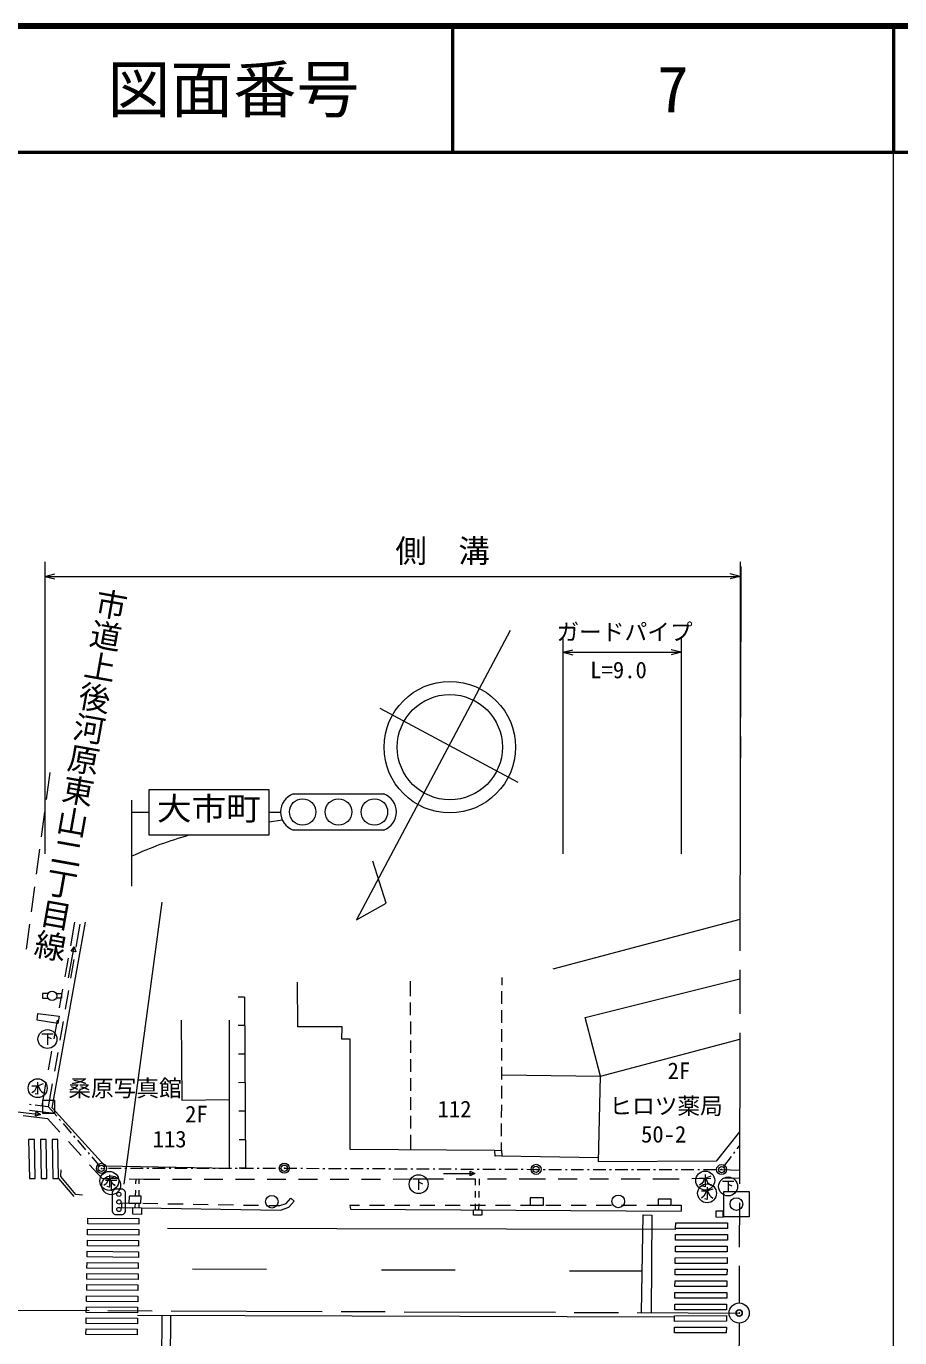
# Model space of a CAD drawing. Units: millimetres, scale not verified. Extents: x 40000 to 680000, y 20000 to 380000.
# Drawn here: x 510178 to 579500, y 275942 to 380000 of the extents above; entities that cross this region are included whole.
import ezdxf
from ezdxf.enums import TextEntityAlignment as Align

# ---------------------------------------------------------------- set-up
doc = ezdxf.new("R2010")
doc.units = ezdxf.units.MM
doc.header["$LTSCALE"] = 1000
doc.header["$PDMODE"] = 32
doc.header["$PDSIZE"] = 500
doc.linetypes.add('CHAIN', pattern=[18.5, 12, -1.5, 3.5, -1.5])
for name, color, linetype, lineweight in [('M-BGD', 7, 'Continuous', 13), ('M-BGD-EXST', 7, 'Continuous', 13), ('M-BMK', 2, 'CHAIN', 13), ('M-BMK-OTRS', 5, 'Continuous', 13), ('M-BMK-ROW', 30, 'Continuous', 13), ('M-BMK-SRVR', 3, 'Continuous', 13), ('M-STR-HTXT', 7, 'Continuous', 13), ('M-STR-STRC', 7, 'Continuous', 13), ('M-TTL', 2, 'Continuous', 140), ('M-TTL-BAND', 7, 'Continuous', 13), ('M-TTL-LINE', 7, 'Continuous', 50)]:
    doc.layers.add(name, color=color, linetype=linetype, lineweight=lineweight)
for name, color, linetype in [('M-BMK-HTXT', 7, 'Continuous'), ('M-OTRS', 6, 'Continuous'), ('M-TTL-TXT', 7, 'Continuous')]:
    doc.layers.add(name, color=color, linetype=linetype)
doc.styles.add('@ＭＳ ゴシック', font='')
doc.styles.add('ＭＳ ゴシック', font='')
doc.styles.get('@ＭＳ ゴシック').set_extended_font_data('@MS Gothic')
doc.styles.get('ＭＳ ゴシック').set_extended_font_data('MS Gothic')

msp = doc.modelspace()

# ---------------------------------------------------------------- linework, layer by layer
at = {"layer": 'M-BGD'}
for p, q in [((511792, 318662), (512074, 320785)), ((511396, 315688), (511660, 317671)), ((511001, 312715), (511265, 314697)), ((510605, 309741), (510869, 311723)), ((551987, 305214), (566822, 309166)), ((510210, 306767), (510473, 308750)), ((512248, 294186), (514884, 308916)), ((514019, 308924), (513684, 307051)), ((514152, 306940), (514468, 308767)), ((513508, 306066), (513243, 304590)), ((513544, 304498), (513986, 306959)), ((513725, 304477), (513981, 305955)), ((513736, 306623), (513986, 306959)), ((514105, 306556), (513736, 306623)), ((513986, 306959), (514105, 306556)), ((540652, 304233), (540655, 303040)), ((547935, 303931), (547937, 304533)), ((511907, 303251), (511482, 303251)), ((511482, 303251), (511482, 302876)), ((511482, 302876), (511907, 302876)), ((512556, 303251), (512982, 303251)), ((512982, 302876), (512556, 302876)), ((513067, 303605), (512803, 302129)), ((512982, 303251), (512982, 302876)), ((513299, 302013), (513554, 303491)), ((527493, 302973), (526993, 302970)), ((527493, 302973), (527582, 289394)), ((547931, 302431), (547934, 303431)), ((540656, 302540), (540659, 301540)), ((547927, 300931), (547930, 301931)), ((512627, 301144), (512363, 299668)), ((512872, 299550), (513128, 301028)), ((540660, 301040), (540663, 300040)), ((527508, 300710), (527008, 300706)), ((547923, 299431), (547926, 300431)), ((512187, 298683), (511923, 297207)), ((540664, 299540), (540667, 298540)), ((547919, 297931), (547922, 298931)), ((555744, 296692), (566802, 299640)), ((512445, 297087), (512701, 298565)), ((527522, 298447), (527022, 298443)), ((540668, 298040), (540670, 297040)), ((547915, 296431), (547918, 297431)), ((547916, 296792), (555744, 296692)), ((511747, 296222), (511412, 294349)), ((511958, 294274), (512275, 296101)), ((527537, 296184), (527037, 296180)), ((540672, 296540), (540674, 295540)), ((547911, 294931), (547914, 295931)), ((540675, 295040), (540678, 294040)), ((508838, 293949), (511321, 293661)), ((509937, 293589), (511874, 293345)), ((510435, 294005), (512403, 293755)), ((510927, 293518), (510970, 293890)), ((511321, 293661), (510927, 293518)), ((510970, 293890), (511321, 293661)), ((512248, 294186), (516420, 289589)), ((527552, 293920), (527052, 293917)), ((540679, 293540), (540682, 292540)), ((547907, 293431), (547910, 294431)), ((511874, 293345), (512850, 292268)), ((547903, 291931), (547906, 292931)), ((513521, 291527), (514529, 290415)), ((527567, 291657), (527067, 291654)), ((540683, 292040), (540686, 290847)), ((547900, 290829), (547902, 291431)), ((547919, 290374), (555592, 290258)), ((515200, 289674), (516176, 288598)), ((527582, 289394), (527082, 289391)), ((527582, 289394), (527082, 289391)), ((565362, 289286), (566779, 289251)), ((512743, 288587), (513950, 287163)), ((512916, 288734), (512960, 289263)), ((514123, 287310), (512916, 288734)), ((516176, 288598), (517340, 288575)), ((518340, 288555), (519504, 288532)), ((518866, 288545), (518856, 288154)), ((519120, 288540), (519119, 288149)), ((519504, 288532), (520792, 288532)), ((521792, 288533), (523292, 288533)), ((524292, 288534), (525792, 288534)), ((526792, 288535), (528292, 288535)), ((529292, 288535), (530792, 288536)), ((531792, 288536), (533292, 288537)), ((534292, 288537), (535792, 288538)), ((536792, 288538), (538292, 288539)), ((539292, 288539), (540792, 288540)), ((541792, 288540), (543292, 288541)), ((543287, 288988), (545787, 288979)), ((544292, 288541), (545792, 288541)), ((545411, 288793), (545413, 289168)), ((545787, 288979), (545411, 288793)), ((545413, 289168), (545787, 288979)), ((545806, 288541), (545804, 288063)), ((546120, 288542), (546111, 288062)), ((546792, 288542), (548292, 288542)), ((549292, 288543), (550580, 288543)), ((550580, 288543), (551398, 288543)), ((552398, 288543), (553898, 288543)), ((554898, 288543), (556398, 288543)), ((557398, 288543), (558898, 288543)), ((559898, 288543), (560715, 288543)), ((560715, 288543), (561997, 288562)), ((562997, 288577), (564496, 288599)), ((565496, 288614), (566778, 288633)), ((514652, 287266), (514123, 287310)), ((517030, 285922), (517030, 287522)), ((517830, 287721), (517230, 287722)), ((518030, 287521), (518030, 285921)), ((518844, 287655), (518832, 287155)), ((519116, 287649), (519114, 287149)), ((545802, 287563), (545800, 287063)), ((546102, 287562), (546093, 287062)), ((565536, 285547), (565536, 287547)), ((565536, 287547), (567536, 287547)), ((567536, 287547), (567536, 285547)), ((517746, 286643), (517740, 286283)), ((517746, 286643), (518623, 286627)), ((518819, 286655), (518810, 286265)), ((519112, 286649), (519110, 286259)), ((519422, 286613), (520622, 286592)), ((521422, 286578), (522622, 286558)), ((523422, 286544), (524622, 286523)), ((525421, 286509), (526621, 286488)), ((527421, 286474), (528621, 286453)), ((529421, 286439), (530297, 286424)), ((530297, 286424), (530802, 286604)), ((530802, 286604), (531176, 287016)), ((531176, 287016), (531442, 286775)), ((535872, 286466), (536615, 286466)), ((535872, 286466), (535900, 286141)), ((537415, 286466), (538615, 286467)), ((539415, 286467), (540615, 286467)), ((541415, 286468), (542615, 286468)), ((543415, 286468), (544615, 286469)), ((545415, 286469), (546615, 286469)), ((545798, 286563), (545796, 286085)), ((546084, 286563), (546075, 286083)), ((547415, 286470), (548615, 286470)), ((549415, 286470), (550615, 286471)), ((551415, 286471), (552615, 286471)), ((553415, 286472), (554615, 286472)), ((555415, 286472), (556615, 286473)), ((557415, 286473), (558615, 286473)), ((559415, 286474), (560615, 286474)), ((561415, 286474), (562157, 286474)), ((562157, 286474), (562154, 285993)), ((517230, 285722), (517830, 285721)), ((535900, 286141), (562154, 285993)), ((567536, 285547), (565536, 285547))]:
    msp.add_line(p, q, dxfattribs=at)
for points in [[(547361, 290807), (535892, 290875), (535875, 299629), (535224, 299629), (535257, 300607), (531730, 300618), (531709, 304165)], [(566786, 292281), (564937, 289956), (555584, 289894), (555744, 296692), (554540, 301359), (566812, 304426)], [(516420, 289589), (526317, 289393), (526312, 301152)], [(522464, 301136), (522526, 294806), (526314, 294847)], [(517740, 286283), (530356, 286063), (531008, 286295), (531442, 286775)]]:
    msp.add_lwpolyline(points, dxfattribs=at)
for points in [[(512781, 301455), (512691, 300873), (511040, 301129), (511112, 301677)], [(547361, 290807), (547900, 290829), (547919, 290374), (547380, 290351)], [(518331, 286632), (519285, 286616), (519294, 287172), (518341, 287189)], [(518641, 286268), (519330, 286256), (519321, 285734), (518632, 285746)], [(550157, 286471), (551226, 286471), (551226, 287037), (550157, 287036)], [(560326, 286474), (561370, 286474), (561369, 286949), (560326, 286949)], [(545673, 286086), (546342, 286082), (546340, 285662), (545671, 285666)], [(564908, 285534), (565477, 285524), (565485, 285983), (564916, 285993)]]:
    msp.add_lwpolyline(points, close=True, dxfattribs=at)
for centre, radius in [((512232, 303064), 375), ((517530, 287321), 167), ((529667, 286737), 500), ((557158, 286764), 500), ((517530, 286721), 167), ((517530, 286121), 167), ((566536, 286547), 500)]:
    msp.add_circle(centre, radius, dxfattribs=at)
for centre, radius, start, end in [((517325, 287427), 310, 107.80317, 162.1643), ((517741, 287432), 302, 17.10934, 72.85813), ((517331, 286023), 318, 198.55396, 251.4135), ((517727, 286025), 320, 288.78031, 341.18715)]:
    msp.add_arc(centre, radius, start, end, dxfattribs=at)
at = {"layer": 'M-BGD-EXST'}
for p, q in [((511411, 300056), (512311, 300056)), ((511861, 300056), (511861, 299193)), ((511861, 299831), (512161, 299681)), ((510636, 295932), (511011, 295932)), ((510936, 295707), (510824, 295520)), ((511011, 295932), (510936, 295707)), ((511086, 296232), (511086, 295257)), ((511536, 296082), (511124, 295932)), ((511124, 295932), (511274, 295595)), ((511274, 295595), (511386, 295482)), ((510824, 295520), (510636, 295370)), ((511086, 295257), (510899, 295295)), ((511386, 295482), (511536, 295370)), ((516324, 288574), (516699, 288574)), ((516471, 288453), (517371, 288453)), ((516624, 288349), (516511, 288162)), ((516699, 288574), (516624, 288349)), ((516774, 288874), (516774, 287899)), ((517224, 288724), (516811, 288574)), ((516811, 288574), (516961, 288237)), ((516921, 288453), (516921, 287591)), ((540870, 288542), (541770, 288542)), ((541320, 288542), (541320, 287679)), ((541320, 288317), (541620, 288167)), ((563612, 288604), (563987, 288604)), ((563912, 288379), (563799, 288191)), ((563987, 288604), (563912, 288379)), ((564062, 288904), (564062, 287929)), ((564512, 288754), (564099, 288604)), ((564099, 288604), (564249, 288266)), ((564249, 288266), (564362, 288154)), ((565427, 288361), (566327, 288361)), ((565877, 288361), (565877, 287499)), ((516511, 288162), (516324, 288012)), ((516774, 287899), (516586, 287937)), ((516921, 288228), (517221, 288078)), ((516961, 288237), (517074, 288124)), ((517074, 288124), (517224, 288012)), ((563799, 288191), (563612, 288041)), ((563758, 287593), (564133, 287593)), ((564062, 287929), (563874, 287966)), ((564058, 287368), (563945, 287180)), ((564133, 287593), (564058, 287368)), ((564208, 287893), (564208, 286918)), ((564658, 287743), (564245, 287593)), ((564245, 287593), (564395, 287255)), ((564362, 288154), (564512, 288041)), ((564395, 287255), (564508, 287143)), ((565877, 288136), (566177, 287986)), ((563945, 287180), (563758, 287030)), ((564208, 286918), (564020, 286955)), ((564508, 287143), (564658, 287030))]:
    msp.add_line(p, q, dxfattribs=at)
for centre in [(511861, 299643), (511086, 295745), (516774, 288387), (516921, 288041), (541320, 288129), (564062, 288416), (565877, 287949), (564208, 287405)]:
    msp.add_circle(centre, 750, dxfattribs=at)
at = {"layer": 'M-BMK'}
for p, q in [((566882, 337144), (566757, 278705)), ((566745, 277105), (566645, 254096))]:
    msp.add_line(p, q, dxfattribs=at)
msp.add_lwpolyline([(66272, 280761), (166309, 280309), (266216, 279454), (343192, 279028), (366214, 278940), (466168, 278307), (566755, 277905)], dxfattribs=at)
at = {"layer": 'M-BMK-OTRS'}
msp.add_line((521398, 284640), (561726, 284549), dxfattribs=at)
at = {"layer": 'M-BMK-ROW'}
for p, q in [((510430, 294483), (510579, 294463)), ((512458, 294774), (511458, 294774)), ((511458, 294774), (511458, 293774)), ((512458, 293774), (512458, 294774)), ((510876, 294422), (511867, 294287)), ((511458, 293774), (512458, 293774)), ((511958, 294274), (512609, 293515)), ((512804, 293287), (512902, 293173)), ((513097, 292945), (513747, 292186)), ((513943, 291958), (514040, 291844)), ((514235, 291616), (514886, 290857)), ((515081, 290629), (515179, 290515)), ((565543, 289526), (566147, 290323)), ((566328, 290562), (566418, 290682)), ((566600, 290921), (566783, 291163)), ((515374, 290287), (516024, 289528)), ((516259, 289385), (516409, 289386)), ((516709, 289386), (517709, 289387)), ((518009, 289387), (518159, 289387)), ((518459, 289387), (519459, 289388)), ((519759, 289388), (519909, 289388)), ((520209, 289389), (521209, 289389)), ((521509, 289390), (521659, 289390)), ((521959, 289390), (522959, 289391)), ((523259, 289391), (523409, 289391)), ((523709, 289391), (524709, 289392)), ((525009, 289392), (525159, 289392)), ((525459, 289393), (526459, 289393)), ((526759, 289394), (526909, 289394)), ((527209, 289394), (528209, 289395)), ((528509, 289395), (528659, 289395)), ((528959, 289395), (529959, 289396)), ((530259, 289396), (530409, 289396)), ((530662, 289397), (531662, 289392)), ((531962, 289391), (532112, 289390)), ((532412, 289388), (533412, 289384)), ((533712, 289382), (533862, 289382)), ((534162, 289380), (535162, 289376)), ((535462, 289374), (535612, 289374)), ((535912, 289372), (536912, 289368)), ((537212, 289366), (537362, 289366)), ((537662, 289364), (538662, 289360)), ((538962, 289358), (539112, 289357)), ((539412, 289356), (540412, 289351)), ((540712, 289350), (540862, 289349)), ((541162, 289348), (542162, 289343)), ((542462, 289342), (542612, 289341)), ((542912, 289340), (543912, 289335)), ((544212, 289334), (544362, 289333)), ((544662, 289332), (545662, 289327)), ((545962, 289326), (546112, 289325)), ((546412, 289324), (547412, 289319)), ((547712, 289318), (547862, 289317)), ((548162, 289316), (549162, 289311)), ((549462, 289310), (549612, 289309)), ((549912, 289308), (550639, 289304)), ((550639, 289304), (550912, 289304)), ((551212, 289304), (551362, 289303)), ((551662, 289303), (552662, 289302)), ((552962, 289301), (553112, 289301)), ((553412, 289301), (554412, 289300)), ((554712, 289299), (554862, 289299)), ((555162, 289299), (556162, 289297)), ((556462, 289297), (556612, 289297)), ((556912, 289297), (557912, 289295)), ((558212, 289295), (558362, 289295)), ((558662, 289294), (559662, 289293)), ((559962, 289293), (560112, 289293)), ((560412, 289292), (561412, 289291)), ((561712, 289291), (561862, 289291)), ((562162, 289290), (563162, 289289)), ((563462, 289289), (563612, 289288)), ((563912, 289288), (564912, 289287)), ((565212, 289286), (565362, 289286)), ((565362, 289286), (565362, 289287))]:
    msp.add_line(p, q, dxfattribs=at)
for centre in [(516146, 289385), (530662, 289397), (550639, 289304), (565362, 289286)]:
    msp.add_circle(centre, 400, dxfattribs=at)
for p in [(516146, 289385), (530662, 289397), (550639, 289304), (565362, 289286)]:
    msp.add_point(p, dxfattribs=at)
at = {"layer": 'M-BMK-SRVR'}
for p, q in [((548587, 332060), (536391, 309098)), ((549227, 320007), (538270, 325870)), ((538750, 310418), (537695, 313743)), ((536391, 309098), (538750, 310418))]:
    msp.add_line(p, q, dxfattribs=at)
for centre, radius in [((543795, 322801), 5217), ((543795, 322801), 4174), ((566755, 277905), 800), ((566755, 277905), 800)]:
    msp.add_circle(centre, radius, dxfattribs=at)
at = {"layer": 'M-OTRS'}
msp.add_point((566755, 277905), dxfattribs=at)
at = {"layer": 'M-STR-HTXT'}
for p, q in [((511649, 337515), (511649, 314327)), ((566844, 337515), (566844, 314327)), ((511649, 336347), (512449, 336547)), ((511649, 336347), (566844, 336347)), ((511649, 336347), (512449, 336147)), ((566844, 336347), (566044, 336547)), ((566844, 336347), (566044, 336147)), ((552754, 331427), (552754, 314327)), ((562165, 331427), (562165, 314327)), ((552754, 330327), (553554, 330527)), ((552754, 330327), (562165, 330327)), ((552754, 330327), (553554, 330127)), ((562165, 330327), (561365, 330527)), ((562165, 330327), (561365, 330127)), ((517946, 288136), (520956, 310490))]:
    msp.add_line(p, q, dxfattribs=at)
at = {"layer": 'M-STR-STRC'}
for p, q in [((518552, 311776), (518552, 318595)), ((519926, 315806), (519926, 319446)), ((519926, 319446), (529421, 319446)), ((529421, 319446), (529421, 315806)), ((531368, 319095), (538553, 319095)), ((519926, 317626), (518552, 317626)), ((530368, 317626), (529421, 317626)), ((530510, 317016), (529421, 316860)), ((529421, 315806), (519926, 315806)), ((538553, 316222), (531368, 316222)), ((523371, 281406), (529252, 281374)), ((538375, 281342), (544224, 281342)), ((553284, 281247), (554015, 281247)), ((554015, 281247), (559063, 281241)), ((519015, 277725), (561632, 277613))]:
    msp.add_line(p, q, dxfattribs=at)
for points in [[(510372, 291670), (510436, 288575), (510886, 288577), (510822, 291672)], [(511300, 291675), (511364, 288580), (511814, 288582), (511750, 291677)], [(512228, 291680), (512293, 288584), (512743, 288587), (512679, 291682)], [(515062, 285441), (519125, 285412), (519118, 284962), (515055, 284991)], [(515048, 284561), (519112, 284532), (519105, 284082), (515042, 284111)], [(561707, 284133), (565825, 284139), (565820, 283689), (561702, 283683)], [(561718, 285054), (565836, 285059), (565830, 284609), (561712, 284604)], [(515035, 283681), (519098, 283652), (519092, 283203), (515028, 283231)], [(561696, 283213), (565814, 283219), (565809, 282769), (561691, 282763)], [(515022, 282801), (519085, 282773), (519078, 282323), (515015, 282351)], [(561686, 282293), (565804, 282298), (565798, 281848), (561681, 281843)], [(514995, 281041), (519058, 281013), (519051, 280563), (514988, 280591)], [(515008, 281921), (519072, 281893), (519065, 281443), (515001, 281471)], [(561675, 281373), (565793, 281378), (565788, 280928), (561670, 280923)], [(514982, 280161), (519045, 280133), (519038, 279683), (514975, 279711)], [(561665, 280452), (565782, 280458), (565777, 280008), (561659, 280002)], [(514968, 279281), (519031, 279253), (519025, 278803), (514961, 278831)], [(561654, 279532), (565772, 279538), (565767, 279088), (561649, 279082)], [(514955, 278401), (519018, 278373), (519011, 277923), (514948, 277951)], [(561643, 278612), (565761, 278617), (565756, 278167), (561638, 278162)], [(514941, 277521), (519005, 277493), (518998, 277043), (514935, 277071)], [(561633, 277692), (565751, 277697), (565745, 277247), (561627, 277242)], [(514928, 276641), (518991, 276613), (518985, 276163), (514921, 276191)], [(561622, 276771), (565740, 276777), (565735, 276327), (561617, 276321)]]:
    msp.add_lwpolyline(points, close=True, dxfattribs=at)
for points in [[(559014, 277936), (559130, 285686), (559837, 285662), (559784, 277933)], [(520932, 277720), (520898, 270198), (521592, 270230), (521641, 277718)]]:
    msp.add_lwpolyline(points, dxfattribs=at)
for centre in [(532114, 317659), (534960, 317659), (537807, 317659)]:
    msp.add_circle(centre, 1050, dxfattribs=at)
for centre, radius, start, end in [((531900, 317659), 1532, 110.30547, 249.69453), ((538021, 317659), 1532, 290.30547, 69.69453), ((531210, 286590), 30323, 105.52986, 114.67264)]:
    msp.add_arc(centre, radius, start, end, dxfattribs=at)
at = {"layer": 'M-TTL'}
msp.add_line((680000, 380000), (40000, 380000), dxfattribs=at)
at = {"layer": 'M-TTL-BAND'}
msp.add_line((579000, 20000), (579000, 370000), dxfattribs=at)
at = {"layer": 'M-TTL-LINE'}
for p, q in [((543997, 380000), (543997, 370000)), ((579000, 380000), (579000, 370000)), ((40000, 370000), (680000, 370000))]:
    msp.add_line(p, q, dxfattribs=at)

# ---------------------------------------------------------------- texts
at = {"layer": 'M-BGD', "style": 'ＭＳ ゴシック'}
for s, p in [('2F', (561974, 297124)), ('桑原写真館', (518016, 295742)), ('ヒロツ薬局', (560954, 294331)), ('2F', (523684, 293689))]:
    msp.add_text(s, height=1320, dxfattribs=at).set_placement(p, align=Align.MIDDLE_CENTER)
at = {"layer": 'M-BMK-HTXT', "style": '@ＭＳ ゴシック'}
msp.add_text('市道上後河原東山二丁目線', height=1833, rotation=259.882, dxfattribs=at).set_placement((513049, 320846), align=Align.BOTTOM_CENTER)
at = {"layer": 'M-BMK-HTXT', "style": 'ＭＳ ゴシック'}
for s, p in [('112', (544167, 293034)), ('50-2', (560764, 291036)), ('113', (521557, 290651))]:
    msp.add_text(s, height=1320, dxfattribs=at).set_placement(p, align=Align.BOTTOM_CENTER)
at = {"layer": 'M-STR-HTXT', "style": 'ＭＳ ゴシック'}
for s, height, p in [('側\u3000溝', 1833, (543221, 336903)), ('ガードパイプ', 1320, (557657, 330889)), ('L=9.0', 1320, (557182, 327870))]:
    msp.add_text(s, height=height, dxfattribs=at).set_placement(p, align=Align.BOTTOM_CENTER)
at = {"layer": 'M-STR-STRC', "style": 'ＭＳ ゴシック', "width": 1.1}
msp.add_text('大市町', height=1833, dxfattribs=at).set_placement((524675, 316460), align=Align.BOTTOM_CENTER)
at = {"layer": 'M-TTL-TXT', "style": 'ＭＳ ゴシック'}
for s, p in [('図面番号', (526622, 375000)), ('7', (561497, 375000))]:
    msp.add_text(s, height=3666, dxfattribs=at).set_placement(p, align=Align.MIDDLE_CENTER)

doc.saveas('drawing.dxf')
